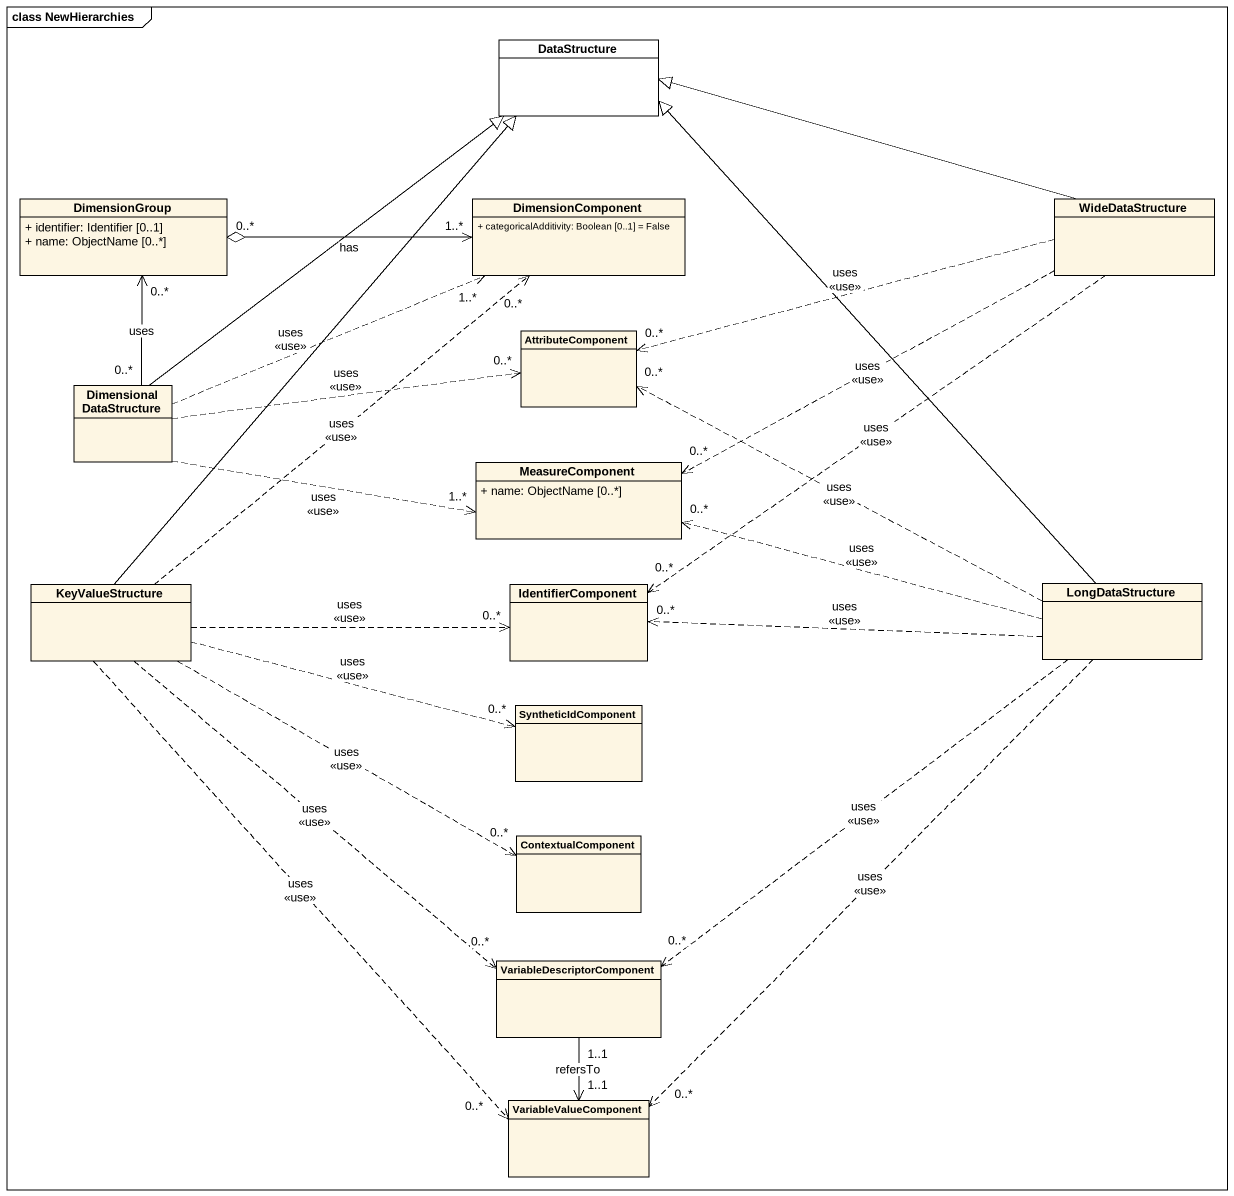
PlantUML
@startuml
mainframe class NewHierarchies
hide circle
hide empty members
skinparam classAttributeIconSize 0
class DataStructure #FFFFFF
class DimensionGroup {
  + identifier: Identifier [0..1]
  + name: ObjectName [0..*]
}
class DimensionComponent {
  + categoricalAdditivity: Boolean [0..1] = False
}
class WideDataStructure
class AttributeComponent
class DimensionalDataStructure
class MeasureComponent {
  + name: ObjectName [0..*]
}
class KeyValueStructure
class IdentifierComponent
class LongDataStructure
class SyntheticIdComponent
class ContextualComponent
class VariableDescriptorComponent
class VariableValueComponent
DimensionComponent "1..*" <-left-o "0..*" DimensionGroup : has
WideDataStructure -left-|> DataStructure
WideDataStructure .left.> "0..*" AttributeComponent : uses\n<<use>>
WideDataStructure .left.> "0..*" MeasureComponent : uses\n<<use>>
WideDataStructure ..> "0..*" IdentifierComponent : uses\n<<use>>
DimensionalDataStructure -up-|> DataStructure
DimensionalDataStructure "0..*" -up-> "0..*" DimensionGroup : uses
DimensionalDataStructure .right.> "1..*" DimensionComponent : uses\n<<use>>
DimensionalDataStructure .right.> "0..*" AttributeComponent : uses\n<<use>>
DimensionalDataStructure .right.> "1..*" MeasureComponent : uses\n<<use>>
KeyValueStructure -up-|> DataStructure
KeyValueStructure .up.> "0..*" DimensionComponent : uses\n<<use>>
KeyValueStructure .right.> "0..*" IdentifierComponent : uses\n<<use>>
KeyValueStructure .right.> "0..*" SyntheticIdComponent : uses\n<<use>>
KeyValueStructure .right.> "0..*" ContextualComponent : uses\n<<use>>
KeyValueStructure ..> "0..*" VariableDescriptorComponent : uses\n<<use>>
KeyValueStructure ..> "0..*" VariableValueComponent : uses\n<<use>>
LongDataStructure -up-|> DataStructure
LongDataStructure .left.> "0..*" AttributeComponent : uses\n<<use>>
LongDataStructure .left.> "0..*" MeasureComponent : uses\n<<use>>
LongDataStructure .left.> "0..*" IdentifierComponent : uses\n<<use>>
LongDataStructure ..> "0..*" VariableDescriptorComponent : uses\n<<use>>
LongDataStructure ..> "0..*" VariableValueComponent : uses\n<<use>>
VariableDescriptorComponent "1..1" --> "1..1" VariableValueComponent : refersTo
@enduml
